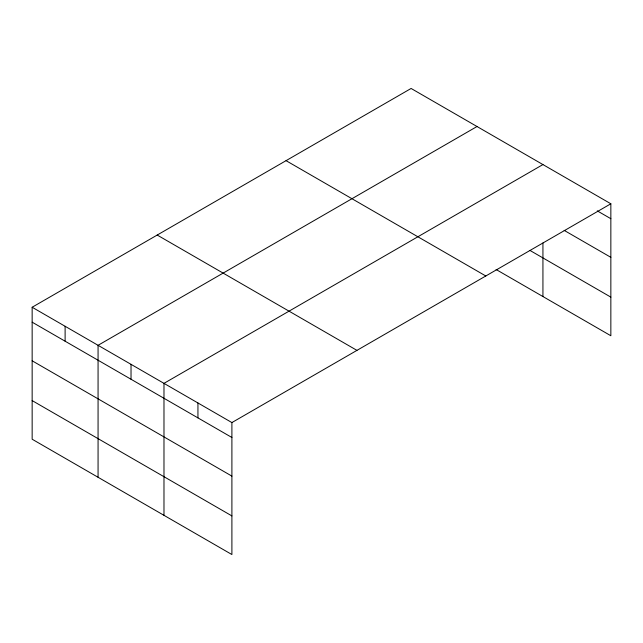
<?xml version="1.0" encoding="UTF-8"?>
<svg xmlns="http://www.w3.org/2000/svg" width="643" height="643" viewBox="0 0 643 643"><rect width="100%" height="100%" fill="white"/><g stroke="black" fill="none" stroke-linecap="round" stroke-linejoin="round"><path stroke-width="0.96" d="M32.15 307.25L231.898 422.572L231.898 554.539L32.15 439.217L32.15 307.25L411.102 88.461L610.85 203.783L610.85 335.75L496.099 269.505M477.018 126.518L98.066 345.307L98.066 477.275M542.933 164.576L163.981 383.357L163.981 515.332M231.898 422.572L610.85 203.783M597.267 210.864L610.85 218.708M564.16 230.371L610.85 257.329M529.928 250.408L610.85 297.13M286.047 160.662L485.795 275.984M157.205 235.049L356.953 350.371M32.15 322.175L231.898 437.489M32.15 360.795L231.898 476.117M32.15 400.589L231.898 515.911M542.933 242.998L542.933 296.544M197.94 402.968L197.94 417.886M131.027 364.332L131.027 379.257M65.112 326.274L65.112 341.2"/></g></svg>
